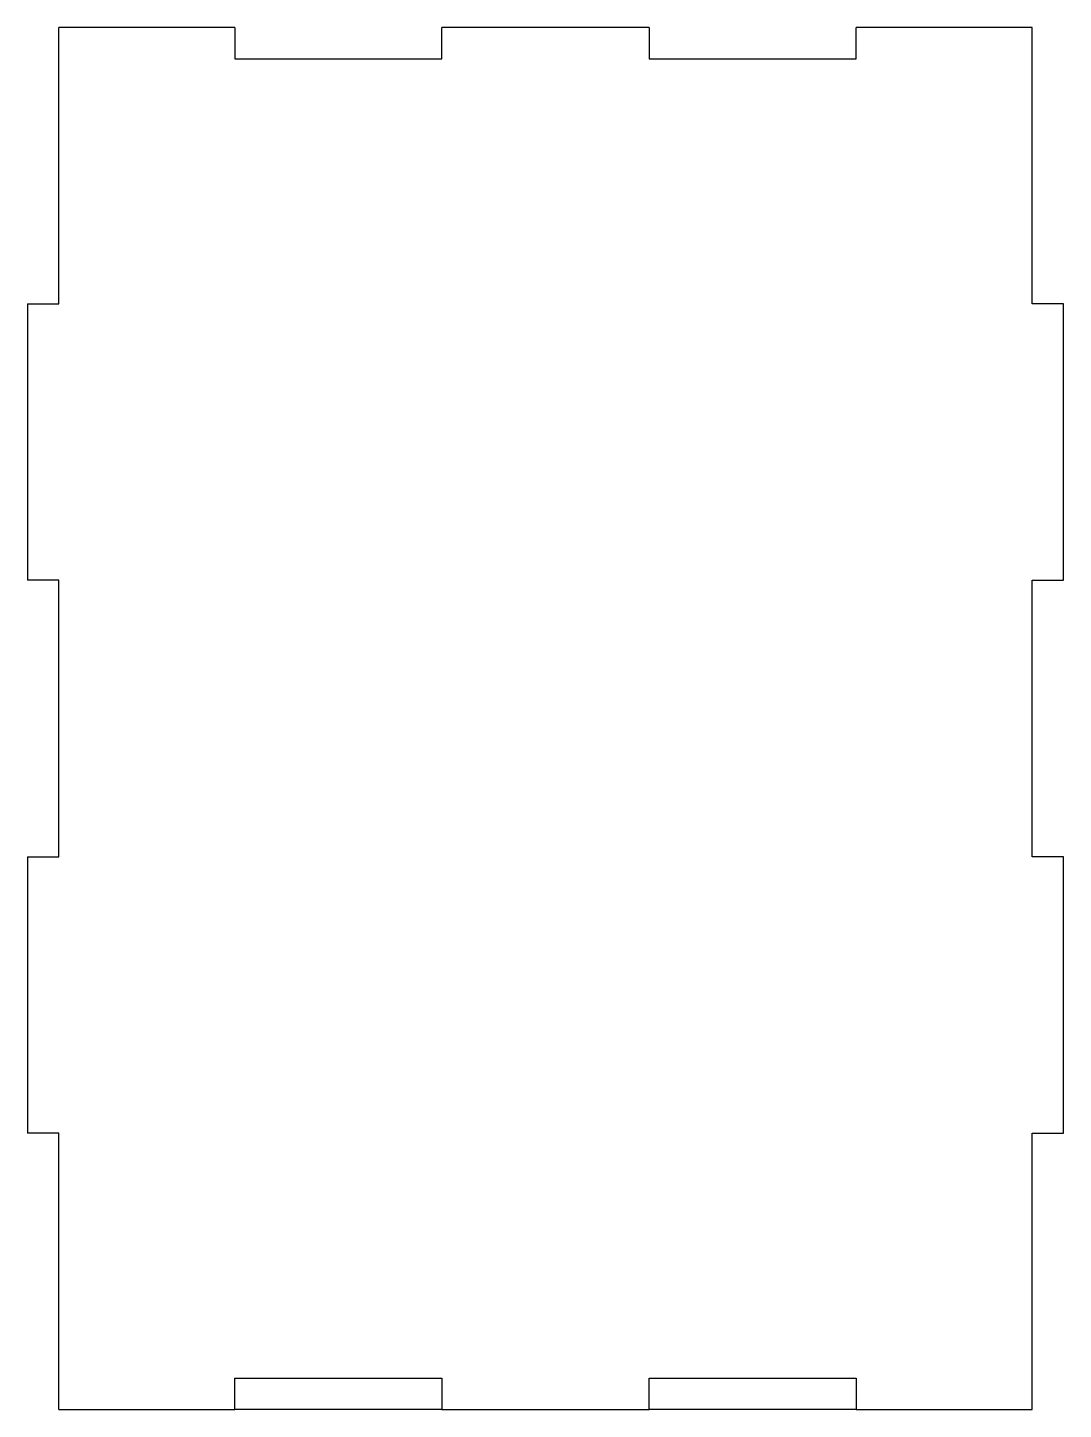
# Model space of a CAD drawing. Header units: millimetres. Extents: x 0 to 150, y 0 to 200.
import ezdxf

# ---------------------------------------------------------------- set-up
doc = ezdxf.new("R2010")
doc.units = ezdxf.units.MM
doc.layers.get('0').update_dxf_attribs({"linetype": 'CONTINUOUS'})

msp = doc.modelspace()

# ---------------------------------------------------------------- linework, layer by layer
for p, q in [((4.5, 160), (4.5, 200)), ((30, 200), (4.5, 200)), ((30, 200), (30, 195.5)), ((60, 195.5), (60, 200)), ((90, 200), (60, 200)), ((90, 200), (90, 195.5)), ((120, 195.5), (120, 200)), ((145.5, 200), (120, 200)), ((145.5, 160), (145.5, 200)), ((30, 195.5), (60, 195.5)), ((90, 195.5), (120, 195.5)), ((0, 160), (4.5, 160)), ((0, 160), (0, 120)), ((150, 160), (145.5, 160)), ((150, 120), (150, 160)), ((4.5, 120), (0, 120)), ((4.5, 80), (4.5, 120)), ((145.5, 120), (150, 120)), ((145.5, 80), (145.5, 120)), ((0, 80), (4.5, 80)), ((0, 80), (0, 40)), ((150, 80), (145.5, 80)), ((150, 40), (150, 80)), ((4.5, 40), (0, 40)), ((4.5, 0), (4.5, 40)), ((145.5, 40), (150, 40)), ((145.5, 0), (145.5, 40)), ((30, 0), (30, 4.5)), ((30, 4.5), (60, 4.5)), ((60, 4.5), (60, 0)), ((90, 0), (90, 4.5)), ((90, 4.5), (120, 4.5)), ((120, 4.5), (120, 0)), ((4.5, 0), (30, 0)), ((60, 0), (30, 0)), ((60, 0), (90, 0)), ((120, 0), (90, 0)), ((120, 0), (145.5, 0))]:
    msp.add_line(p, q)

doc.saveas('drawing.dxf')
